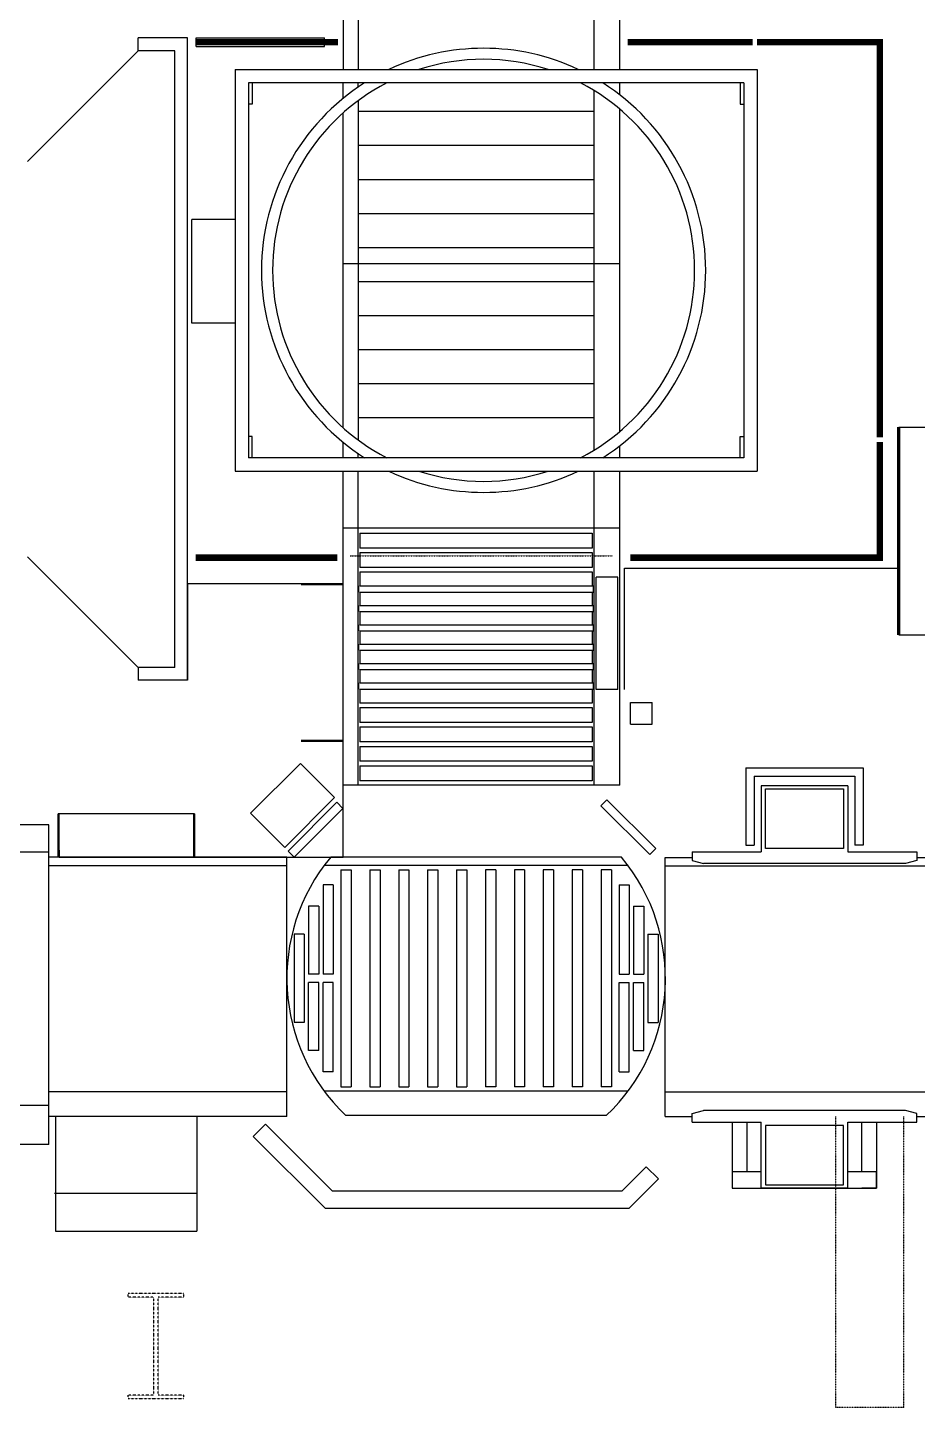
# Model space of a CAD drawing. Header units: millimetres. Extents: x -1732 to 458256, y -4349 to 130988.
# Drawn here: x 107735 to 112965, y 27972 to 36084 of the extents above; entities that cross this region are included whole.
import ezdxf

# ---------------------------------------------------------------- set-up
doc = ezdxf.new("R2010")
doc.units = ezdxf.units.MM
doc.header["$LTSCALE"] = 0.01
doc.header["$MEASUREMENT"] = 0
for name, pattern in [('HIDDEN', [9.525, 6.35, -3.175]), ('HIDDEN2', [4.7625, 3.175, -1.5875]), ('PHANTOM2', [31.75, 15.875, -3.175, 3.175, -3.175, 3.175, -3.175])]:
    doc.linetypes.add(name, pattern=pattern)
for name, color, linetype in [('F-E-EQP', 251, 'CONTINUOUS'), ('F-E-EQP-CAN', 251, 'HIDDEN2'), ('S-E-ACI', 251, 'PHANTOM2'), ('SAFETY-GUARD', 251, 'CONTINUOUS')]:
    doc.layers.add(name, color=color, linetype=linetype)

msp = doc.modelspace()

# ---------------------------------------------------------------- linework, layer by layer
at = {"layer": 'F-E-EQP'}
for p, q in [((109591.15898, 35837.78247), (109591.15812, 36202.78247)), ((109679.15898, 35837.78247), (109679.15812, 36202.78247)), ((111065.15898, 35837.78253), (111065.15812, 36202.78247)), ((111217.15898, 35837.78253), (111217.15812, 36202.78248)), ((108675.54603, 36022.77621), (108385.54661, 36022.77621)), ((108385.54661, 35947.77636), (108385.54661, 36022.77621)), ((108675.54603, 32247.78376), (108675.54603, 36022.77621)), ((108725.54587, 36022.77621), (109480.54436, 36022.77621)), ((108725.54599, 35972.77631), (108725.54587, 36022.77621)), ((109480.54448, 35972.77631), (109480.54436, 36022.77621)), ((108385.54661, 35947.77636), (107735.00967, 35297.23942)), ((108600.54618, 35947.77636), (108385.54661, 35947.77636)), ((108600.54618, 32322.78361), (108600.54618, 35947.77636)), ((108725.54599, 35972.77631), (109480.54448, 35972.77631)), ((108954.45242, 35837.77655), (112024.44628, 35837.77667)), ((108954.45242, 35837.77667), (108954.45242, 33475.7814)), ((112024.44628, 35837.77667), (112024.44628, 33475.7814)), ((109033.4082, 35758.828), (109033.39921, 33554.72855)), ((111945.49049, 35758.82089), (109033.4082, 35758.828)), ((109054.45222, 35758.82094), (109054.45222, 35632.77708)), ((109590.54498, 35668.67334), (109590.54477, 35758.82664)), ((109678.54465, 35734.45482), (109678.54459, 35758.82642)), ((111064.547, 33599.51977), (111064.54203, 35714.04135)), ((111216.54168, 35687.77365), (111216.54152, 35758.82267)), ((111924.44648, 35758.82094), (111924.44648, 35632.77708)), ((111945.49049, 35758.82089), (111945.49949, 33554.73718)), ((109054.45222, 35632.77708), (109033.40769, 35632.77708)), ((109678.54509, 35654.69688), (109678.54509, 33658.86119)), ((111924.44648, 35632.77708), (111945.49101, 35632.77708)), ((109590.54953, 33730.28463), (109590.54518, 35583.26957)), ((111064.54232, 35589.80064), (109678.54509, 35589.80818)), ((111216.54643, 33709.46886), (111216.54199, 35604.09297)), ((111064.54279, 35389.80872), (109678.54556, 35389.80118)), ((111064.54326, 35189.80241), (109678.54603, 35189.79487)), ((111064.54373, 34989.81439), (109678.5465, 34989.80684)), ((108954.45242, 34955.77699), (108699.45293, 34955.77699)), ((108699.45293, 34345.77821), (108699.45293, 34955.77699)), ((111064.5442, 34789.80807), (109678.54697, 34789.80053)), ((109590.54372, 34696.20281), (111216.54046, 34696.20281)), ((111064.54467, 34589.82919), (109678.54744, 34589.82165)), ((108954.45242, 34345.77821), (108699.45293, 34345.77821)), ((111064.54514, 34389.82288), (109678.54791, 34389.81534)), ((111064.54561, 34189.83486), (109678.54838, 34189.82731)), ((111064.54608, 33989.83244), (109678.54885, 33989.83998)), ((111064.54655, 33789.82613), (109678.54932, 33789.83367)), ((109054.45222, 33680.78099), (109033.40769, 33680.78099)), ((109054.45222, 33554.73713), (109054.45222, 33680.78099)), ((111924.44648, 33680.78099), (111945.49101, 33680.78099)), ((111924.44648, 33554.73713), (111924.44648, 33680.78099)), ((112856.51284, 33734.10493), (114076.57138, 33734.10495)), ((109590.54994, 33554.7302), (109590.54973, 33644.88085)), ((111216.5468, 33554.73502), (111216.54663, 33625.78827)), ((111945.49949, 33554.73718), (109033.39921, 33554.72855)), ((109678.54977, 33554.73046), (109678.54971, 33579.09979)), ((108954.45242, 33475.77995), (112024.44628, 33475.7814)), ((109590.55457, 31629.20864), (109590.55023, 33475.78025)), ((109678.55439, 31629.20858), (109678.55006, 33475.78029)), ((111064.55162, 31629.20752), (111064.54729, 33475.78095)), ((111216.55132, 31629.20741), (111216.54698, 33475.78102)), ((111216.54777, 33140.20385), (109590.55102, 33140.20606)), ((109688.55086, 33112.20412), (109688.55065, 33024.2043)), ((109688.55086, 33112.20598), (111054.54813, 33112.20412)), ((111054.54813, 33112.20412), (111054.54834, 33024.2043)), ((111054.54834, 33024.2043), (109688.55107, 33024.20616)), ((108385.54661, 32322.78361), (107735.00967, 32973.32055)), ((109688.55086, 32998.20435), (109688.55065, 32910.20453)), ((109688.55086, 32998.20621), (111054.54813, 32998.20435)), ((111054.54813, 32998.20435), (111054.54834, 32910.20453)), ((109688.55086, 32884.20458), (109688.55067, 32801.20661)), ((109688.55086, 32884.20644), (111054.54813, 32884.20458)), ((111054.54834, 32910.20453), (109688.55107, 32910.20639)), ((111054.54813, 32884.20458), (111054.54832, 32801.20661)), ((111216.54986, 32186.70614), (111216.54986, 32858.70479)), ((111242.92791, 32905.78254), (112856.51285, 32905.78254)), ((111242.92791, 32191.53287), (111242.92791, 32905.78225)), ((109590.55506, 32813.48635), (108896.55645, 32813.48635)), ((109590.55506, 32807.48637), (109342.55556, 32807.48637)), ((109590.55556, 31206.78957), (109590.55506, 32813.48635)), ((109681.54597, 32765.20668), (109681.54597, 32801.20661)), ((109687.5533, 32801.20661), (111061.55302, 32801.20661)), ((111061.55302, 32765.20668), (111061.55302, 32801.20661)), ((111077.55027, 32192.70613), (111077.54872, 32852.70481)), ((111204.54847, 32852.70481), (111077.54872, 32852.70481)), ((111204.55002, 32192.70613), (111204.54847, 32852.70481)), ((109687.5533, 32765.20668), (111061.55302, 32765.20668)), ((109688.55085, 32765.20668), (109688.55067, 32687.20683)), ((111054.54814, 32765.20668), (111054.54832, 32687.20683)), ((109681.54597, 32651.20691), (109681.54597, 32687.20683)), ((109687.5533, 32687.20683), (111061.55302, 32687.20683)), ((109687.5533, 32651.20691), (111061.55302, 32651.20691)), ((109688.55085, 32651.20691), (109688.55067, 32573.20706)), ((111054.54814, 32651.20691), (111054.54832, 32573.20706)), ((111061.55302, 32651.20691), (111061.55302, 32687.20683)), ((109681.54597, 32537.20713), (109681.54597, 32573.20706)), ((109687.5533, 32573.20706), (111061.55302, 32573.20706)), ((109687.5533, 32537.20713), (111061.55302, 32537.20713)), ((109688.55085, 32537.20713), (109688.55067, 32459.20729)), ((111054.54814, 32537.20713), (111054.54832, 32459.20729)), ((111061.55302, 32537.20713), (111061.55302, 32573.20706)), ((109681.54597, 32423.20736), (109681.54597, 32459.20729)), ((109687.5533, 32459.20729), (111061.55302, 32459.20729)), ((111061.55302, 32423.20736), (111061.55302, 32459.20729)), ((112856.51286, 32514.04639), (114076.57139, 32514.04641)), ((109687.5533, 32423.20736), (111061.55302, 32423.20736)), ((109688.55085, 32423.20736), (109688.55067, 32345.20752)), ((111054.54814, 32423.20736), (111054.54832, 32345.20752)), ((108600.54618, 32322.78361), (108385.54661, 32322.78361)), ((108385.54661, 32322.78361), (108385.54661, 32247.78376)), ((109681.54597, 32309.20759), (109681.54597, 32345.20752)), ((109687.5533, 32345.20752), (111061.55302, 32345.20752)), ((109687.5533, 32309.20759), (111061.55302, 32309.20759)), ((109688.55085, 32309.20759), (109688.55067, 32231.20775)), ((111054.54814, 32309.20759), (111054.54832, 32231.20775)), ((111061.55302, 32309.20759), (111061.55302, 32345.20752)), ((108675.54603, 32247.78376), (108385.54661, 32247.78376)), ((109681.54597, 32195.20782), (109681.54597, 32231.20775)), ((109687.5533, 32231.20775), (111061.55302, 32231.20775)), ((111061.55302, 32195.20782), (111061.55302, 32231.20775)), ((109687.5533, 32195.20782), (111061.55302, 32195.20782)), ((109688.55085, 32195.20782), (109688.55065, 32112.20612)), ((111054.54814, 32195.20782), (111054.54834, 32112.20612)), ((111204.55002, 32192.70613), (111077.55027, 32192.70613)), ((109688.55086, 32086.20618), (109688.55065, 31998.20635)), ((109688.55086, 32086.20804), (111054.54813, 32086.20618)), ((111054.54834, 32112.20612), (109688.55107, 32112.20798)), ((111054.54813, 32086.20618), (111054.54834, 31998.20635)), ((111279.44034, 31988.33328), (111279.44034, 32115.33302)), ((111279.44034, 32115.33302), (111406.44008, 32115.33302)), ((111406.44008, 31988.33328), (111406.44008, 32115.33302)), ((109688.55086, 31972.2064), (109688.55065, 31884.20658)), ((109688.55086, 31972.20826), (111054.54813, 31972.2064)), ((111054.54834, 31998.20635), (109688.55107, 31998.20821)), ((111054.54813, 31972.2064), (111054.54834, 31884.20658)), ((111279.44034, 31988.33328), (111406.44008, 31988.33328)), ((109590.55457, 31893.48819), (109342.55556, 31893.48819)), ((109590.55457, 31887.48821), (109342.55556, 31887.48821)), ((111054.54834, 31884.20658), (109688.55107, 31884.20844)), ((109688.55086, 31858.20663), (109688.55065, 31770.20681)), ((109688.55086, 31858.20849), (111054.54813, 31858.20663)), ((111054.54813, 31858.20663), (111054.54834, 31770.20681)), ((109045.03358, 31464.7701), (109338.4823, 31758.21883)), ((109540.00733, 31556.6938), (109338.4823, 31758.21883)), ((109688.55086, 31744.20686), (109688.55065, 31656.20704)), ((109688.55086, 31744.20872), (111054.54813, 31744.20686)), ((111054.54834, 31770.20681), (109688.55107, 31770.20867)), ((111054.54813, 31744.20686), (111054.54834, 31656.20704)), ((111956.30308, 31732.64937), (111956.30308, 31276.65028)), ((111956.30308, 31732.64937), (112646.98842, 31732.64937)), ((112646.98842, 31732.64937), (112646.98842, 31276.65028)), ((111054.54834, 31656.20704), (109688.55107, 31656.2089)), ((112006.30298, 31682.64947), (112006.30298, 31276.65028)), ((112006.30298, 31682.64947), (112596.98852, 31682.64947)), ((112596.98852, 31682.64947), (112596.98852, 31276.65028)), ((109540.00733, 31556.6938), (109246.5586, 31263.24507)), ((111216.55132, 31629.20741), (109590.55457, 31629.20864)), ((109553.62714, 31529.16894), (109266.54236, 31242.08416)), ((109588.98241, 31493.81367), (109301.89763, 31206.72889)), ((109588.98241, 31493.81367), (109553.62714, 31529.16894)), ((111105.15356, 31509.28327), (111140.50883, 31544.63854)), ((111105.15356, 31509.28327), (111392.23834, 31222.1985)), ((111140.50883, 31544.63854), (111427.59361, 31257.55376)), ((107859.05452, 31396.78547), (105199.70643, 31396.77985)), ((107859.05452, 29516.78923), (107859.05452, 31396.78547)), ((108715.9161, 31460.78514), (107915.17516, 31460.78514)), ((107915.17516, 31206.78565), (107915.17516, 31460.78514)), ((107915.17516, 31460.78514), (107921.17515, 31206.78565)), ((107921.17515, 31206.78565), (107921.17515, 31460.78514)), ((108709.91612, 31460.78514), (108709.91612, 31206.78565)), ((108715.9161, 31460.78514), (108715.9161, 31206.78565)), ((109246.5586, 31263.24507), (109045.03358, 31464.7701)), ((107859.05452, 31236.78579), (105199.70676, 31236.78017)), ((109301.89763, 31206.72889), (109266.54236, 31242.08416)), ((111392.23834, 31222.1985), (111427.59361, 31257.55376)), ((111956.30308, 31276.65028), (112006.30298, 31276.65028)), ((112646.98842, 31276.65028), (112596.98852, 31276.65028)), ((109259.05172, 31206.78565), (107859.05452, 31206.78565)), ((109259.05172, 31156.78575), (107859.05452, 31156.78575)), ((107921.17515, 31206.78565), (109590.55556, 31206.78957)), ((109259.05172, 29681.7887), (109259.05172, 31206.78565)), ((111265.27585, 31157.08575), (109477.82314, 31157.08575)), ((111225.94816, 31207.08565), (109517.15083, 31207.08565)), ((111483.03993, 29681.7887), (111483.03993, 31205.78565)), ((111483.03993, 31205.78565), (111641.24575, 31205.78565)), ((111483.03993, 31154.98575), (113730.93543, 31154.98575)), ((112962.04575, 31205.78565), (115547.0318, 31205.78565)), ((109576.55109, 31133.20355), (109636.55097, 31133.20355)), ((109576.55109, 31133.20355), (109576.55109, 29855.97059)), ((109636.55097, 31133.20355), (109636.55097, 29855.97059)), ((109746.55075, 31133.20355), (109806.55063, 31133.20355)), ((109746.55075, 31133.20355), (109746.55075, 29855.97059)), ((109806.55063, 31133.20355), (109806.55063, 29855.97059)), ((109916.55041, 31133.20355), (109976.55029, 31133.20355)), ((109916.55041, 31133.20355), (109916.55041, 29855.97059)), ((109976.55029, 31133.20355), (109976.55029, 29855.97059)), ((110086.55007, 31133.20355), (110146.54995, 31133.20355)), ((110086.55007, 31133.20355), (110086.55007, 29855.97059)), ((110146.54995, 31133.20355), (110146.54995, 29855.97059)), ((110256.54973, 31133.20355), (110316.54961, 31133.20355)), ((110256.54973, 31133.20355), (110256.54973, 29855.97059)), ((110316.54961, 31133.20355), (110316.54961, 29855.97059)), ((110486.54927, 31133.20355), (110426.54939, 31133.20355)), ((110426.54939, 31133.20355), (110426.54939, 29855.97059)), ((110486.54927, 31133.20355), (110486.54927, 29855.97059)), ((110596.54905, 31133.20355), (110596.54905, 29855.97059)), ((110656.54893, 31133.20355), (110596.54905, 31133.20355)), ((110656.54893, 31133.20355), (110656.54893, 29855.97059)), ((110766.54871, 31133.20355), (110766.54871, 29855.97059)), ((110826.54859, 31133.20355), (110766.54871, 31133.20355)), ((110826.54859, 31133.20355), (110826.54859, 29855.97059)), ((110936.54837, 31133.20355), (110936.54837, 29855.97059)), ((110996.54825, 31133.20355), (110936.54837, 31133.20355)), ((110996.54825, 31133.20355), (110996.54825, 29855.97059)), ((111106.54803, 31133.20355), (111106.54803, 29855.97059)), ((111166.54791, 31133.20355), (111106.54803, 31133.20355)), ((111166.54791, 31133.20355), (111166.54791, 29855.97059)), ((109471.5513, 31044.58597), (109471.5513, 30519.58702)), ((109531.55118, 31044.58597), (109471.5513, 31044.58597)), ((109531.55118, 31044.58597), (109531.55118, 30519.58702)), ((111211.54782, 31044.58597), (111211.54782, 30519.58702)), ((111211.54782, 31044.58597), (111271.5477, 31044.58597)), ((111271.5477, 31044.58597), (111271.5477, 30519.58702)), ((109386.55147, 30919.58622), (109386.55147, 30519.58702)), ((109446.55135, 30919.58622), (109386.55147, 30919.58622)), ((109446.55135, 30919.58622), (109446.55135, 30519.58702)), ((111296.54765, 30919.58622), (111296.54765, 30519.58702)), ((111296.54765, 30919.58622), (111356.54753, 30919.58622)), ((111356.54753, 30919.58622), (111356.54753, 30519.58702)), ((109361.55152, 30754.58655), (109301.55164, 30754.58655)), ((109301.55164, 30754.58655), (109301.55164, 30234.58759)), ((109361.55152, 30754.58655), (109361.55152, 30234.58759)), ((111381.54748, 30754.58655), (111441.54736, 30754.58655)), ((111381.54748, 30754.58655), (111381.54748, 30234.58759)), ((111441.54736, 30754.58655), (111441.54736, 30234.58759)), ((109446.55135, 30519.58702), (109386.55147, 30519.58702)), ((109531.55118, 30519.58702), (109471.5513, 30519.58702)), ((111211.54782, 30519.58702), (111271.5477, 30519.58702)), ((111296.54765, 30519.58702), (111356.54753, 30519.58702)), ((109386.55147, 30069.58792), (109386.55147, 30469.58712)), ((109446.55135, 30469.58712), (109386.55147, 30469.58712)), ((109446.55135, 30069.58792), (109446.55135, 30469.58712)), ((109531.55118, 30469.58712), (109471.5513, 30469.58712)), ((109471.5513, 29944.58817), (109471.5513, 30469.58712)), ((109531.55118, 29944.58817), (109531.55118, 30469.58712)), ((111211.54782, 29944.58817), (111211.54782, 30469.58712)), ((111211.54782, 30469.58712), (111271.5477, 30469.58712)), ((111271.5477, 29944.58817), (111271.5477, 30469.58712)), ((111296.54765, 30469.58712), (111356.54753, 30469.58712)), ((111296.54765, 30069.58792), (111296.54765, 30469.58712)), ((111356.54753, 30069.58792), (111356.54753, 30469.58712)), ((109361.55152, 30234.58759), (109301.55164, 30234.58759)), ((111381.54748, 30234.58759), (111441.54736, 30234.58759)), ((109446.55135, 30069.58792), (109386.55147, 30069.58792)), ((111296.54765, 30069.58792), (111356.54753, 30069.58792)), ((109531.55118, 29944.58817), (109471.5513, 29944.58817)), ((111211.54782, 29944.58817), (111271.5477, 29944.58817)), ((109576.55109, 29855.97059), (109636.55097, 29855.97059)), ((109746.55075, 29855.97059), (109806.55063, 29855.97059)), ((109916.55041, 29855.97059), (109976.55029, 29855.97059)), ((110086.55007, 29855.97059), (110146.54995, 29855.97059)), ((110256.54973, 29855.97059), (110316.54961, 29855.97059)), ((110486.54927, 29855.97059), (110426.54939, 29855.97059)), ((110656.54893, 29855.97059), (110596.54905, 29855.97059)), ((110826.54859, 29855.97059), (110766.54871, 29855.97059)), ((110996.54825, 29855.97059), (110936.54837, 29855.97059)), ((111166.54791, 29855.97059), (111106.54803, 29855.97059)), ((109259.05172, 29826.78841), (107859.05452, 29826.78841)), ((111265.27585, 29832.0884), (109477.82314, 29832.0884)), ((111483.03993, 29827.83841), (113728.03544, 29827.83841)), ((107859.05403, 29746.78877), (105199.7098, 29746.78315)), ((109259.05172, 29681.7887), (107859.05452, 29681.7887)), ((107899.33495, 29681.78919), (107899.33495, 29007.59013)), ((108728.87755, 29681.7887), (108728.87755, 29007.59013)), ((109132.97905, 29637.26861), (109060.8543, 29565.14386)), ((109527.54384, 29242.70381), (109132.97905, 29637.26861)), ((111136.79302, 29687.08869), (109606.30597, 29687.08869)), ((111483.03993, 29681.7887), (111641.24575, 29681.7887)), ((112962.04575, 29681.7887), (113728.03544, 29681.7887)), ((109485.29414, 29140.70402), (109060.8543, 29565.14386)), ((107859.05452, 29516.78923), (105199.71027, 29516.78361)), ((111227.54044, 29242.70381), (111371.78994, 29386.95331)), ((111371.78994, 29386.95331), (111443.91468, 29314.82856)), ((111269.79014, 29140.70402), (111443.91468, 29314.82856)), ((107893.33496, 29230.58969), (108728.87755, 29230.58969)), ((111227.54044, 29242.70381), (109527.54384, 29242.70381)), ((111269.79014, 29140.70402), (109485.29414, 29140.70402)), ((107899.33495, 29007.59013), (108728.87755, 29007.59013))]:
    msp.add_line(p, q, dxfattribs=at)
at = {"layer": 'F-E-EQP', "lineweight": 211}
msp.add_line((112856.51286, 32514.04639), (112856.51284, 33734.10493), dxfattribs=at)
at = {"layer": 'F-E-EQP', "linetype": 'HIDDEN'}
msp.add_line((109631.41092, 32978.05977), (111172.23791, 32978.05977), dxfattribs=at)
at = {"layer": 'F-E-EQP', "linetype": 'Continuous'}
for p, q in [((109590.55506, 32813.48635), (108675.54603, 32813.48635)), ((108675.54603, 32813.48635), (108675.54603, 32247.78376)), ((108675.54603, 32247.78376), (108385.54661, 32247.78376)), ((112555.64575, 31626.98613), (112047.64575, 31626.98613)), ((112047.64575, 31626.98613), (112047.64575, 31238.83452)), ((112555.64575, 31626.98613), (112555.64575, 31238.83452)), ((111641.24575, 31238.83452), (111641.24575, 31188.03452)), ((111641.24575, 31238.83452), (112047.64575, 31238.83452)), ((112555.64575, 31238.83452), (112962.04575, 31238.83452)), ((112962.04575, 31238.83452), (112962.04575, 31188.03452)), ((111641.24575, 31188.03452), (111707.98185, 31169.78613)), ((112895.30965, 31169.78613), (111707.98185, 31169.78613)), ((112962.04575, 31188.03452), (112895.30965, 31169.78613)), ((111641.24575, 29699.53983), (111707.98185, 29717.78822)), ((111641.24575, 29648.73983), (111641.24575, 29699.53983)), ((112895.30965, 29717.78822), (111707.98185, 29717.78822)), ((112962.04575, 29699.53983), (112895.30965, 29717.78822)), ((112962.04575, 29648.73983), (112962.04575, 29699.53983)), ((111641.24575, 29648.73983), (112047.64575, 29648.73983)), ((112047.64575, 29260.58822), (112047.64575, 29648.73983)), ((112555.64575, 29260.58822), (112555.64575, 29648.73983)), ((112555.64575, 29648.73983), (112962.04575, 29648.73983)), ((112555.64575, 29260.58822), (112047.64575, 29260.58822))]:
    msp.add_line(p, q, dxfattribs=at)
for points in [[(112073.04575, 31607.57854), (112530.24575, 31607.57854), (112530.24575, 31258.2421), (112073.04575, 31258.2421)], [(112073.04575, 29279.9958), (112530.24575, 29279.9958), (112530.24575, 29629.33225), (112073.04575, 29629.33225)]]:
    msp.add_lwpolyline(points, close=True, dxfattribs=at)
for points in [[(111877.46214, 29648.73983), (111877.46214, 29260.58822), (111963.98642, 29260.58822)], [(111963.98642, 29357.05272), (111963.98642, 29648.73983)], [(112639.30508, 29357.05272), (112639.30508, 29648.73983)], [(112725.82936, 29648.73983), (112725.82936, 29260.58822), (112639.30508, 29260.58822)], [(112047.64575, 29357.05272), (111877.46214, 29357.05272), (111877.46214, 29260.58822), (112725.82936, 29260.58822), (112725.82936, 29357.05272), (112555.64575, 29357.05272)]]:
    msp.add_lwpolyline(points, dxfattribs=at)
at = {"layer": 'F-E-EQP'}
for centre, radius, start, end in [((110415.54207, 34656.77904), 1305.58427, 64.765970204, 115.234034436), ((110415.54207, 34656.77904), 1240.56623, 72.172526768, 107.827477877), ((110415.54207, 34656.77904), 1305.58427, 122.424067923, 237.576027779), ((110415.54207, 34656.77904), 1240.56623, 117.334373313, 242.665737417), ((110415.54207, 34656.77904), 1240.56623, 297.334599675, 62.665345093), ((110415.54207, 34656.77904), 1305.58427, 302.424311446, 57.575650461), ((110415.54207, 34656.77904), 1305.58427, 244.766079445, 295.233974454), ((110415.54207, 34656.77904), 1240.56623, 252.172675386, 287.82737851), ((110371.5495, 30494.58707), 1112.49778, 140.174658857, 226.538995469), ((110371.5495, 30494.58707), 1112.49778, 313.461004531, 39.825341143)]:
    msp.add_arc(centre, radius, start, end, dxfattribs=at)
at = {"layer": 'F-E-EQP-CAN'}
for p, q in [((112486.55801, 27971.95647), (112486.55801, 29681.78228)), ((112886.60801, 27971.95647), (112886.60801, 29681.78228)), ((112886.60801, 27971.95647), (112486.55801, 27971.95647))]:
    msp.add_line(p, q, dxfattribs=at)
at = {"layer": 'S-E-ACI'}
for p, q in [((108652.67051, 28641.34478), (108325.64551, 28641.34478)), ((108325.64551, 28619.11978), (108325.64551, 28641.34478)), ((108652.67051, 28619.11978), (108652.67051, 28641.34478)), ((108476.45801, 28619.11978), (108325.64551, 28619.11978)), ((108476.45801, 28044.44478), (108476.45801, 28619.11978)), ((108501.85801, 28044.44478), (108501.85801, 28619.11978)), ((108652.67051, 28619.11978), (108501.85801, 28619.11978)), ((108476.45801, 28044.44478), (108325.64551, 28044.44478)), ((108325.64551, 28022.21978), (108325.64551, 28044.44478)), ((108652.67051, 28022.21978), (108325.64551, 28022.21978)), ((108652.67051, 28044.44478), (108501.85801, 28044.44478)), ((108652.67051, 28022.21978), (108652.67051, 28044.44478))]:
    msp.add_line(p, q, dxfattribs=at)
at = {"layer": 'SAFETY-GUARD', "linetype": 'Continuous', "const_width": 38.1}
for points in [[(108725.54593, 35997.77626), (109558.71282, 35997.77626)], [(111262.17645, 35997.77626), (111997.42126, 35997.77626)], [(112023.40283, 35997.77626), (112744.60276, 35997.77626), (112744.60276, 33674.56166)], [(111277.12025, 32967.79048), (112744.60276, 32967.79048), (112744.60276, 33647.56105)], [(109556.60486, 32967.79048), (108722.63936, 32967.79048)]]:
    msp.add_lwpolyline(points, dxfattribs=at)

doc.saveas('drawing.dxf')
